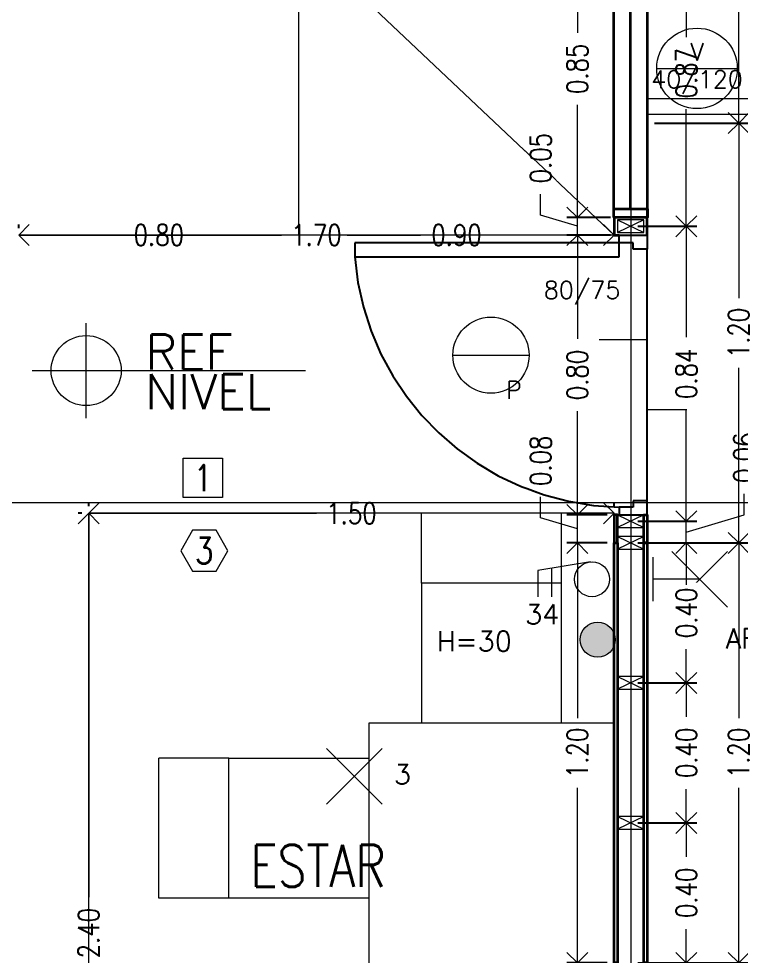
# Model space of a CAD drawing. Header units: metres. Extents: x -2 to 612, y -64 to 156.
# Drawn here: x 465.147 to 467.21, y 24.481 to 27.16 of the extents above; entities that cross this region are included whole.
import ezdxf
from ezdxf.enums import TextEntityAlignment as Align

# ---------------------------------------------------------------- set-up
doc = ezdxf.new("R2010")
doc.units = ezdxf.units.M
doc.header["$LTSCALE"] = 5
doc.header["$MEASUREMENT"] = 0
doc.linetypes.add('CENTER', pattern=[2, 1.25, -0.25, 0.25, -0.25])
doc.layers.get('0').update_dxf_attribs({"color": 30})
doc.layers.get('DEFPOINTS').update_dxf_attribs({"color": 210})
for name, color, linetype, lineweight in [('A-ANNO-DIMS', 3, 'Continuous', 18), ('A-ANNO-SYMB', 3, 'Continuous', 18), ('A-ANNO-TEXT', 3, 'Continuous', 18), ('A-DOOR-FULL', 4, 'Continuous', 25), ('A-DOOR-SYMB', 3, 'Continuous', 18), ('A-ELEV-IDEN', 3, 'Continuous', 18), ('A-ELEV-MBE1', 7, 'Continuous', 35), ('A-ELEV-MBE2', 4, 'Continuous', 25), ('A-FLOR-PATT', 8, 'Continuous', 18), ('A-FURN', 8, 'Continuous', 18), ('A-SECT-MCUT', 7, 'Continuous', 35), ('A-WALL-PATT', 8, 'Continuous', 18), ('A-WALL-STUD', 3, 'Continuous', 18)]:
    doc.layers.add(name, color=color, linetype=linetype, lineweight=lineweight)
doc.styles.add('E-ROMANS', font='romans.shx', dxfattribs={"width": 0.8})
doc.dimstyles.new('E-0050_ARW_12', dxfattribs={"dimscale": 0.001, "dimtxt": 60, "dimasz": 60, "dimexe": 30, "dimexo": 20, "dimgap": 30, "dimtad": 0, "dimzin": 0, "dimdsep": 46, "dimtxsty": 'E-ROMANS', "dimblk": 'OPEN90', "dimcen": 30, "dimclrd": 256, "dimclre": 256, "dimclrt": 256, "dimadec": 0, "dimazin": 0, "dimtfac": 1, "dimtmove": 1, "dimatfit": 3, "dimldrblk": 'OPEN90', "dimfxl": 1, "dimtfill": 1, "dimtolj": 1, "dimtzin": 0, "dimlwd": -1, "dimarcsym": 0})

# ---------------------------------------------------------------- blocks, each defined once
blk = doc.blocks.new('centro')
for points in [[(-0.1061, 0.1061), (0.1061, -0.1061)], [(0.1061, 0.1061), (-0.1061, -0.1061)]]:
    blk.add_lwpolyline(points)
blk = doc.blocks.new('_Open90')
at = {"color": 0, "linetype": 'ByBlock', "lineweight": -2}
for p, q in [((-0.5, 0.5), (0, 0)), ((0, 0), (-1, 0)), ((0, 0), (-0.5, -0.5))]:
    blk.add_line(p, q, dxfattribs=at)
blk = doc.blocks.new('*D589')
at = {"layer": 'A-ANNO-DIMS', "lineweight": -2, "transparency": 16777216}
for p, q in [((465.9466, 26.5615), (465.9466, 26.5715)), ((466.8466, 26.5615), (466.8466, 26.5715))]:
    blk.add_line(p, q, dxfattribs=at)
at = {"layer": 'A-ANNO-DIMS', "transparency": 16777216}
for p, q in [((466.0066, 26.5415), (466.2934, 26.5415)), ((466.7866, 26.5415), (466.4997, 26.5415))]:
    blk.add_line(p, q, dxfattribs=at)
at = {"layer": 'DEFPOINTS', "color": 0, "transparency": 16777216}
for p in [(465.9466, 26.5415), (465.9466, 26.5415), (466.8466, 26.5415)]:
    blk.add_point(p, dxfattribs=at)
at = {"layer": 'A-ANNO-DIMS', "transparency": 16777216, "xscale": 0.06, "yscale": 0.06, "zscale": 0.06, "rotation": 180}
blk.add_blockref('_Open90', (465.9466, 26.5415), dxfattribs=at)
at = {"layer": 'A-ANNO-DIMS', "transparency": 16777216, "xscale": 0.06, "yscale": 0.06, "zscale": 0.06}
blk.add_blockref('_Open90', (466.8466, 26.5415), dxfattribs=at)
at = {"layer": 'A-ANNO-DIMS', "transparency": 16777216, "insert": (466.3966, 26.5415), "char_height": 0.06, "attachment_point": 5, "style": 'E-ROMANS', "bg_fill": 3, "box_fill_scale": 1.25, "bg_fill_color": 256, "bg_fill_true_color": 13158600, "bg_fill_transparency": 0}
blk.add_mtext('\\A1;0.90', dxfattribs=at)
blk = doc.blocks.new('*D590')
at = {"layer": 'A-ANNO-DIMS', "lineweight": -2, "transparency": 16777216}
for p, q in [((465.1466, 26.5615), (465.1466, 26.5715)), ((465.9466, 26.5615), (465.9466, 26.5715))]:
    blk.add_line(p, q, dxfattribs=at)
at = {"layer": 'A-ANNO-DIMS', "transparency": 16777216}
for p, q in [((465.2066, 26.5415), (465.4434, 26.5415)), ((465.8866, 26.5415), (465.6497, 26.5415))]:
    blk.add_line(p, q, dxfattribs=at)
at = {"layer": 'DEFPOINTS', "color": 0, "transparency": 16777216}
for p in [(465.1466, 26.5415), (465.1466, 26.5415), (465.9466, 26.5415)]:
    blk.add_point(p, dxfattribs=at)
at = {"layer": 'A-ANNO-DIMS', "transparency": 16777216, "xscale": 0.06, "yscale": 0.06, "zscale": 0.06, "rotation": 180}
blk.add_blockref('_Open90', (465.1466, 26.5415), dxfattribs=at)
at = {"layer": 'A-ANNO-DIMS', "transparency": 16777216, "xscale": 0.06, "yscale": 0.06, "zscale": 0.06}
blk.add_blockref('_Open90', (465.9466, 26.5415), dxfattribs=at)
at = {"layer": 'A-ANNO-DIMS', "transparency": 16777216, "insert": (465.5466, 26.5415), "char_height": 0.06, "attachment_point": 5, "style": 'E-ROMANS', "bg_fill": 3, "box_fill_scale": 1.25, "bg_fill_color": 256, "bg_fill_true_color": 13158600, "bg_fill_transparency": 0}
blk.add_mtext('\\A1;0.80', dxfattribs=at)
blk = doc.blocks.new('*D591')
at = {"layer": 'A-ANNO-DIMS', "lineweight": -2, "transparency": 16777216}
for p, q in [((465.9266, 28.6415), (465.9166, 28.6415)), ((465.9266, 26.5415), (465.9166, 26.5415))]:
    blk.add_line(p, q, dxfattribs=at)
at = {"layer": 'A-ANNO-DIMS', "transparency": 16777216}
for p, q in [((465.9466, 28.5815), (465.9466, 27.6947)), ((465.9466, 26.6015), (465.9466, 27.4884))]:
    blk.add_line(p, q, dxfattribs=at)
at = {"layer": 'DEFPOINTS', "color": 0, "transparency": 16777216}
for p in [(465.9466, 28.6415), (465.9466, 28.6415), (465.9466, 26.5415)]:
    blk.add_point(p, dxfattribs=at)
at = {"layer": 'A-ANNO-DIMS', "transparency": 16777216, "xscale": 0.06, "yscale": 0.06, "zscale": 0.06}
for p, rotation in [((465.9466, 28.6415), 90), ((465.9466, 26.5415), 270)]:
    blk.add_blockref('_Open90', p, dxfattribs=dict(at, rotation=rotation))
at = {"layer": 'A-ANNO-DIMS', "transparency": 16777216, "insert": (465.9466, 27.5915), "char_height": 0.06, "attachment_point": 5, "rotation": 90, "style": 'E-ROMANS', "bg_fill": 3, "box_fill_scale": 1.25, "bg_fill_color": 256, "bg_fill_true_color": 13158600, "bg_fill_transparency": 0}
blk.add_mtext('\\A1;2.10', dxfattribs=at)
blk = doc.blocks.new('*D592')
at = {"layer": 'A-ANNO-DIMS', "lineweight": -2, "transparency": 16777216}
for p, q in [((465.3466, 25.7665), (465.3466, 25.7765)), ((466.8466, 25.7665), (466.8466, 25.7765))]:
    blk.add_line(p, q, dxfattribs=at)
at = {"layer": 'A-ANNO-DIMS', "transparency": 16777216}
for p, q in [((465.4066, 25.7465), (465.9969, 25.7465)), ((466.7866, 25.7465), (466.1963, 25.7465))]:
    blk.add_line(p, q, dxfattribs=at)
at = {"layer": 'DEFPOINTS', "color": 0, "transparency": 16777216}
for p in [(465.3466, 25.7465), (465.3466, 25.7465), (466.8466, 25.7465)]:
    blk.add_point(p, dxfattribs=at)
at = {"layer": 'A-ANNO-DIMS', "transparency": 16777216, "xscale": 0.06, "yscale": 0.06, "zscale": 0.06, "rotation": 180}
blk.add_blockref('_Open90', (465.3466, 25.7465), dxfattribs=at)
at = {"layer": 'A-ANNO-DIMS', "transparency": 16777216, "xscale": 0.06, "yscale": 0.06, "zscale": 0.06}
blk.add_blockref('_Open90', (466.8466, 25.7465), dxfattribs=at)
at = {"layer": 'A-ANNO-DIMS', "transparency": 16777216, "insert": (466.0966, 25.7465), "char_height": 0.06, "attachment_point": 5, "style": 'E-ROMANS', "bg_fill": 3, "box_fill_scale": 1.25, "bg_fill_color": 256, "bg_fill_true_color": 13158600, "bg_fill_transparency": 0}
blk.add_mtext('\\A1;1.50', dxfattribs=at)
blk = doc.blocks.new('*D593')
at = {"layer": 'A-ANNO-DIMS', "lineweight": -2, "transparency": 16777216}
for p, q in [((465.3266, 25.7465), (465.3166, 25.7465)), ((465.3266, 23.3465), (465.3166, 23.3465))]:
    blk.add_line(p, q, dxfattribs=at)
at = {"layer": 'A-ANNO-DIMS', "transparency": 16777216}
for p, q in [((465.3466, 25.6865), (465.3466, 24.6497)), ((465.3466, 23.4065), (465.3466, 24.4434))]:
    blk.add_line(p, q, dxfattribs=at)
at = {"layer": 'DEFPOINTS', "color": 0, "transparency": 16777216}
for p in [(465.3466, 25.7465), (465.3466, 23.3465), (465.3466, 23.3465)]:
    blk.add_point(p, dxfattribs=at)
at = {"layer": 'A-ANNO-DIMS', "transparency": 16777216, "xscale": 0.06, "yscale": 0.06, "zscale": 0.06}
for p, rotation in [((465.3466, 25.7465), 90), ((465.3466, 23.3465), 270)]:
    blk.add_blockref('_Open90', p, dxfattribs=dict(at, rotation=rotation))
at = {"layer": 'A-ANNO-DIMS', "transparency": 16777216, "insert": (465.3466, 24.5465), "char_height": 0.06, "attachment_point": 5, "rotation": 90, "style": 'E-ROMANS', "bg_fill": 3, "box_fill_scale": 1.25, "bg_fill_color": 256, "bg_fill_true_color": 13158600, "bg_fill_transparency": 0}
blk.add_mtext('\\A1;2.40', dxfattribs=at)
blk = doc.blocks.new('*D499')
at = {"layer": 'A-ANNO-DIMS', "lineweight": -2, "transparency": 16777216}
for p, q in [((466.9141, 24.8615), (467.0829, 24.8615)), ((466.9141, 24.4615), (467.0829, 24.4615))]:
    blk.add_line(p, q, dxfattribs=at)
at = {"layer": 'A-ANNO-DIMS', "transparency": 16777216}
for p, q in [((467.0529, 24.8015), (467.0529, 24.7647)), ((467.0529, 24.5215), (467.0529, 24.5584))]:
    blk.add_line(p, q, dxfattribs=at)
at = {"layer": 'DEFPOINTS', "color": 0, "transparency": 16777216}
for p in [(466.8941, 24.8615), (467.0529, 24.8615), (466.8941, 24.4615)]:
    blk.add_point(p, dxfattribs=at)
at = {"layer": 'A-ANNO-DIMS', "transparency": 16777216, "xscale": 0.06, "yscale": 0.06, "zscale": 0.06}
for p, rotation in [((467.0529, 24.8615), 90), ((467.0529, 24.4615), 270)]:
    blk.add_blockref('_Open90', p, dxfattribs=dict(at, rotation=rotation))
at = {"layer": 'A-ANNO-DIMS', "transparency": 16777216, "insert": (467.0529, 24.6615), "char_height": 0.06, "attachment_point": 5, "rotation": 90, "style": 'E-ROMANS', "bg_fill": 3, "box_fill_scale": 1.25, "bg_fill_color": 256, "bg_fill_true_color": 13158600, "bg_fill_transparency": 0}
blk.add_mtext('\\A1;0.40', dxfattribs=at)
blk = doc.blocks.new('*D500')
at = {"layer": 'A-ANNO-DIMS', "lineweight": -2, "transparency": 16777216}
for p, q in [((466.9141, 25.2615), (467.0829, 25.2615)), ((466.9141, 24.8615), (467.0829, 24.8615))]:
    blk.add_line(p, q, dxfattribs=at)
at = {"layer": 'A-ANNO-DIMS', "transparency": 16777216}
for p, q in [((467.0529, 25.2015), (467.0529, 25.1647)), ((467.0529, 24.9215), (467.0529, 24.9584))]:
    blk.add_line(p, q, dxfattribs=at)
at = {"layer": 'DEFPOINTS', "color": 0, "transparency": 16777216}
for p in [(466.8941, 25.2615), (467.0529, 25.2615), (466.8941, 24.8615)]:
    blk.add_point(p, dxfattribs=at)
at = {"layer": 'A-ANNO-DIMS', "transparency": 16777216, "xscale": 0.06, "yscale": 0.06, "zscale": 0.06}
for p, rotation in [((467.0529, 25.2615), 90), ((467.0529, 24.8615), 270)]:
    blk.add_blockref('_Open90', p, dxfattribs=dict(at, rotation=rotation))
at = {"layer": 'A-ANNO-DIMS', "transparency": 16777216, "insert": (467.0529, 25.0615), "char_height": 0.06, "attachment_point": 5, "rotation": 90, "style": 'E-ROMANS', "bg_fill": 3, "box_fill_scale": 1.25, "bg_fill_color": 256, "bg_fill_true_color": 13158600, "bg_fill_transparency": 0}
blk.add_mtext('\\A1;0.40', dxfattribs=at)
blk = doc.blocks.new('*D501')
at = {"layer": 'A-ANNO-DIMS', "lineweight": -2, "transparency": 16777216}
for p, q in [((466.9141, 25.6615), (467.0829, 25.6615)), ((466.9141, 25.2615), (467.0829, 25.2615))]:
    blk.add_line(p, q, dxfattribs=at)
at = {"layer": 'A-ANNO-DIMS', "transparency": 16777216}
for p, q in [((467.0529, 25.6015), (467.0529, 25.5647)), ((467.0529, 25.3215), (467.0529, 25.3584))]:
    blk.add_line(p, q, dxfattribs=at)
at = {"layer": 'DEFPOINTS', "color": 0, "transparency": 16777216}
for p in [(466.8941, 25.6615), (467.0529, 25.6615), (466.8941, 25.2615)]:
    blk.add_point(p, dxfattribs=at)
at = {"layer": 'A-ANNO-DIMS', "transparency": 16777216, "xscale": 0.06, "yscale": 0.06, "zscale": 0.06}
for p, rotation in [((467.0529, 25.6615), 90), ((467.0529, 25.2615), 270)]:
    blk.add_blockref('_Open90', p, dxfattribs=dict(at, rotation=rotation))
at = {"layer": 'A-ANNO-DIMS', "transparency": 16777216, "insert": (467.0529, 25.4615), "char_height": 0.06, "attachment_point": 5, "rotation": 90, "style": 'E-ROMANS', "bg_fill": 3, "box_fill_scale": 1.25, "bg_fill_color": 256, "bg_fill_true_color": 13158600, "bg_fill_transparency": 0}
blk.add_mtext('\\A1;0.40', dxfattribs=at)
blk = doc.blocks.new('*D502')
at = {"layer": 'A-ANNO-DIMS', "transparency": 16777216}
for p, q in [((467.0529, 25.7835), (467.0529, 25.8435)), ((467.2179, 25.742), (467.2179, 25.802)), ((467.0529, 25.6925), (467.2179, 25.742)), ((467.0529, 25.6615), (467.0529, 25.7235)), ((467.0529, 25.6615), (467.0529, 25.7235)), ((467.0529, 25.6015), (467.0529, 25.5415))]:
    blk.add_line(p, q, dxfattribs=at)
at = {"layer": 'A-ANNO-DIMS', "lineweight": -2, "transparency": 16777216}
for p, q in [((466.9141, 25.7235), (467.0829, 25.7235)), ((466.9141, 25.6615), (467.0829, 25.6615))]:
    blk.add_line(p, q, dxfattribs=at)
at = {"layer": 'DEFPOINTS', "color": 0, "transparency": 16777216}
for p in [(466.8941, 25.7235), (467.0529, 25.7235), (466.8941, 25.6615)]:
    blk.add_point(p, dxfattribs=at)
at = {"layer": 'A-ANNO-DIMS', "transparency": 16777216, "xscale": 0.06, "yscale": 0.06, "zscale": 0.06}
for p, rotation in [((467.0529, 25.7235), 270), ((467.0529, 25.6615), 90)]:
    blk.add_blockref('_Open90', p, dxfattribs=dict(at, rotation=rotation))
at = {"layer": 'A-ANNO-DIMS', "transparency": 16777216, "insert": (467.2179, 25.9052), "char_height": 0.06, "attachment_point": 5, "rotation": 90, "style": 'E-ROMANS', "bg_fill": 3, "box_fill_scale": 1.25, "bg_fill_color": 256, "bg_fill_true_color": 13158600, "bg_fill_transparency": 0}
blk.add_mtext('\\A1;0.06', dxfattribs=at)
blk = doc.blocks.new('*D503')
at = {"layer": 'A-ANNO-DIMS', "lineweight": -2, "transparency": 16777216}
for p, q in [((466.9141, 26.5665), (467.0829, 26.5665)), ((466.9141, 25.7235), (467.0829, 25.7235))]:
    blk.add_line(p, q, dxfattribs=at)
at = {"layer": 'A-ANNO-DIMS', "transparency": 16777216}
for p, q in [((467.0529, 26.5065), (467.0529, 26.2493)), ((467.0529, 25.7835), (467.0529, 26.0408))]:
    blk.add_line(p, q, dxfattribs=at)
at = {"layer": 'DEFPOINTS', "color": 0, "transparency": 16777216}
for p in [(466.8941, 26.5665), (467.0529, 26.5665), (466.8941, 25.7235)]:
    blk.add_point(p, dxfattribs=at)
at = {"layer": 'A-ANNO-DIMS', "transparency": 16777216, "xscale": 0.06, "yscale": 0.06, "zscale": 0.06}
for p, rotation in [((467.0529, 26.5665), 90), ((467.0529, 25.7235), 270)]:
    blk.add_blockref('_Open90', p, dxfattribs=dict(at, rotation=rotation))
at = {"layer": 'A-ANNO-DIMS', "transparency": 16777216, "insert": (467.0529, 26.145), "char_height": 0.06, "attachment_point": 5, "rotation": 90, "style": 'E-ROMANS', "bg_fill": 3, "box_fill_scale": 1.25, "bg_fill_color": 256, "bg_fill_true_color": 13158600, "bg_fill_transparency": 0}
blk.add_mtext('\\A1;0.84', dxfattribs=at)
blk = doc.blocks.new('*D504')
at = {"layer": 'A-ANNO-DIMS', "lineweight": -2, "transparency": 16777216}
for p, q in [((466.9621, 27.4415), (467.0829, 27.4415)), ((466.9141, 26.5665), (467.0829, 26.5665))]:
    blk.add_line(p, q, dxfattribs=at)
at = {"layer": 'A-ANNO-DIMS', "transparency": 16777216}
for p, q in [((467.0529, 27.3815), (467.0529, 27.1072)), ((467.0529, 26.6265), (467.0529, 26.9009))]:
    blk.add_line(p, q, dxfattribs=at)
at = {"layer": 'DEFPOINTS', "color": 0, "transparency": 16777216}
for p in [(466.9421, 27.4415), (467.0529, 27.4415), (466.8941, 26.5665)]:
    blk.add_point(p, dxfattribs=at)
at = {"layer": 'A-ANNO-DIMS', "transparency": 16777216, "xscale": 0.06, "yscale": 0.06, "zscale": 0.06}
for p, rotation in [((467.0529, 27.4415), 90), ((467.0529, 26.5665), 270)]:
    blk.add_blockref('_Open90', p, dxfattribs=dict(at, rotation=rotation))
at = {"layer": 'A-ANNO-DIMS', "transparency": 16777216, "insert": (467.0529, 27.004), "char_height": 0.06, "attachment_point": 5, "rotation": 90, "style": 'E-ROMANS', "bg_fill": 3, "box_fill_scale": 1.25, "bg_fill_color": 256, "bg_fill_true_color": 13158600, "bg_fill_transparency": 0}
blk.add_mtext('\\A1;0.87', dxfattribs=at)
blk = doc.blocks.new('*D1096')
at = {"layer": 'A-ANNO-DIMS', "lineweight": -2, "transparency": 16777216}
for p, q in [((466.9616, 25.6615), (467.2324, 25.6615)), ((466.9616, 24.4615), (467.2324, 24.4615))]:
    blk.add_line(p, q, dxfattribs=at)
at = {"layer": 'A-ANNO-DIMS', "transparency": 16777216}
for p, q in [((467.2024, 25.6015), (467.2024, 25.1613)), ((467.2024, 24.5215), (467.2024, 24.9618))]:
    blk.add_line(p, q, dxfattribs=at)
at = {"layer": 'DEFPOINTS', "color": 0, "transparency": 16777216}
for p in [(466.9416, 25.6615), (467.2024, 25.6615), (466.9416, 24.4615)]:
    blk.add_point(p, dxfattribs=at)
at = {"layer": 'A-ANNO-DIMS', "transparency": 16777216, "xscale": 0.06, "yscale": 0.06, "zscale": 0.06}
for p, rotation in [((467.2024, 25.6615), 90), ((467.2024, 24.4615), 270)]:
    blk.add_blockref('_Open90', p, dxfattribs=dict(at, rotation=rotation))
at = {"layer": 'A-ANNO-DIMS', "transparency": 16777216, "insert": (467.2024, 25.0615), "char_height": 0.06, "attachment_point": 5, "rotation": 90, "style": 'E-ROMANS', "bg_fill": 3, "box_fill_scale": 1.25, "bg_fill_color": 256, "bg_fill_true_color": 13158600, "bg_fill_transparency": 0}
blk.add_mtext('\\A1;1.20', dxfattribs=at)
blk = doc.blocks.new('*D1097')
at = {"layer": 'A-ANNO-DIMS', "lineweight": -2, "transparency": 16777216}
for p, q in [((466.9616, 26.8615), (467.2324, 26.8615)), ((466.9616, 25.6615), (467.2324, 25.6615))]:
    blk.add_line(p, q, dxfattribs=at)
at = {"layer": 'A-ANNO-DIMS', "transparency": 16777216}
for p, q in [((467.2024, 26.8015), (467.2024, 26.3613)), ((467.2024, 25.7215), (467.2024, 26.1618))]:
    blk.add_line(p, q, dxfattribs=at)
at = {"layer": 'DEFPOINTS', "color": 0, "transparency": 16777216}
for p in [(466.9416, 26.8615), (467.2024, 26.8615), (466.9416, 25.6615)]:
    blk.add_point(p, dxfattribs=at)
at = {"layer": 'A-ANNO-DIMS', "transparency": 16777216, "xscale": 0.06, "yscale": 0.06, "zscale": 0.06}
for p, rotation in [((467.2024, 26.8615), 90), ((467.2024, 25.6615), 270)]:
    blk.add_blockref('_Open90', p, dxfattribs=dict(at, rotation=rotation))
at = {"layer": 'A-ANNO-DIMS', "transparency": 16777216, "insert": (467.2024, 26.2615), "char_height": 0.06, "attachment_point": 5, "rotation": 90, "style": 'E-ROMANS', "bg_fill": 3, "box_fill_scale": 1.25, "bg_fill_color": 256, "bg_fill_true_color": 13158600, "bg_fill_transparency": 0}
blk.add_mtext('\\A1;1.20', dxfattribs=at)
blk = doc.blocks.new('*D1098')
at = {"layer": 'A-ANNO-DIMS', "lineweight": -2, "transparency": 16777216}
for p, q in [((466.9616, 28.0615), (467.2324, 28.0615)), ((466.9616, 26.8615), (467.2324, 26.8615))]:
    blk.add_line(p, q, dxfattribs=at)
at = {"layer": 'A-ANNO-DIMS', "transparency": 16777216}
for p, q in [((467.2024, 28.0015), (467.2024, 27.5613)), ((467.2024, 26.9215), (467.2024, 27.3618))]:
    blk.add_line(p, q, dxfattribs=at)
at = {"layer": 'DEFPOINTS', "color": 0, "transparency": 16777216}
for p in [(466.9416, 28.0615), (467.2024, 28.0615), (466.9416, 26.8615)]:
    blk.add_point(p, dxfattribs=at)
at = {"layer": 'A-ANNO-DIMS', "transparency": 16777216, "xscale": 0.06, "yscale": 0.06, "zscale": 0.06}
for p, rotation in [((467.2024, 28.0615), 90), ((467.2024, 26.8615), 270)]:
    blk.add_blockref('_Open90', p, dxfattribs=dict(at, rotation=rotation))
at = {"layer": 'A-ANNO-DIMS', "transparency": 16777216, "insert": (467.2024, 27.4615), "char_height": 0.06, "attachment_point": 5, "rotation": 90, "style": 'E-ROMANS', "bg_fill": 3, "box_fill_scale": 1.25, "bg_fill_color": 256, "bg_fill_true_color": 13158600, "bg_fill_transparency": 0}
blk.add_mtext('\\A1;1.20', dxfattribs=at)
blk = doc.blocks.new('*D1105')
at = {"layer": 'A-ANNO-DIMS', "lineweight": -2, "transparency": 16777216}
for p, q in [((466.8266, 25.6615), (466.7118, 25.6615)), ((466.8266, 24.4615), (466.7118, 24.4615))]:
    blk.add_line(p, q, dxfattribs=at)
at = {"layer": 'A-ANNO-DIMS', "transparency": 16777216}
for p, q in [((466.7418, 25.6015), (466.7418, 25.1613)), ((466.7418, 24.5215), (466.7418, 24.9618))]:
    blk.add_line(p, q, dxfattribs=at)
at = {"layer": 'DEFPOINTS', "color": 0, "transparency": 16777216}
for p in [(466.7418, 25.6615), (466.8466, 25.6615), (466.8466, 24.4615)]:
    blk.add_point(p, dxfattribs=at)
at = {"layer": 'A-ANNO-DIMS', "transparency": 16777216, "xscale": 0.06, "yscale": 0.06, "zscale": 0.06}
for p, rotation in [((466.7418, 25.6615), 90), ((466.7418, 24.4615), 270)]:
    blk.add_blockref('_Open90', p, dxfattribs=dict(at, rotation=rotation))
at = {"layer": 'A-ANNO-DIMS', "transparency": 16777216, "insert": (466.7418, 25.0615), "char_height": 0.06, "attachment_point": 5, "rotation": 90, "style": 'E-ROMANS', "bg_fill": 3, "box_fill_scale": 1.25, "bg_fill_color": 256, "bg_fill_true_color": 13158600, "bg_fill_transparency": 0}
blk.add_mtext('\\A1;1.20', dxfattribs=at)
blk = doc.blocks.new('*D1106')
at = {"layer": 'A-ANNO-DIMS', "transparency": 16777216}
for p, q in [((466.7418, 25.8015), (466.7418, 25.8615)), ((466.6368, 25.733), (466.6368, 25.793)), ((466.7418, 25.7015), (466.6368, 25.733)), ((466.7418, 25.6615), (466.7418, 25.7415)), ((466.7418, 25.6615), (466.7418, 25.7415)), ((466.7418, 25.6015), (466.7418, 25.5415))]:
    blk.add_line(p, q, dxfattribs=at)
at = {"layer": 'A-ANNO-DIMS', "lineweight": -2, "transparency": 16777216}
for p, q in [((466.8266, 25.7415), (466.7118, 25.7415)), ((466.8266, 25.6615), (466.7118, 25.6615))]:
    blk.add_line(p, q, dxfattribs=at)
at = {"layer": 'DEFPOINTS', "color": 0, "transparency": 16777216}
for p in [(466.7418, 25.7415), (466.8466, 25.7415), (466.8466, 25.6615)]:
    blk.add_point(p, dxfattribs=at)
at = {"layer": 'A-ANNO-DIMS', "transparency": 16777216, "xscale": 0.06, "yscale": 0.06, "zscale": 0.06}
for p, rotation in [((466.7418, 25.7415), 270), ((466.7418, 25.6615), 90)]:
    blk.add_blockref('_Open90', p, dxfattribs=dict(at, rotation=rotation))
at = {"layer": 'A-ANNO-DIMS', "transparency": 16777216, "insert": (466.6368, 25.8962), "char_height": 0.06, "attachment_point": 5, "rotation": 90, "style": 'E-ROMANS', "bg_fill": 3, "box_fill_scale": 1.25, "bg_fill_color": 256, "bg_fill_true_color": 13158600, "bg_fill_transparency": 0}
blk.add_mtext('\\A1;0.08', dxfattribs=at)
blk = doc.blocks.new('*D304')
at = {"layer": 'A-ANNO-DIMS', "lineweight": -2, "transparency": 16777216}
for p, q in [((466.8366, 26.5415), (466.7118, 26.5415)), ((466.8266, 25.7415), (466.7118, 25.7415))]:
    blk.add_line(p, q, dxfattribs=at)
at = {"layer": 'A-ANNO-DIMS', "transparency": 16777216}
for p, q in [((466.7418, 26.4815), (466.7418, 26.2447)), ((466.7418, 25.8015), (466.7418, 26.0384))]:
    blk.add_line(p, q, dxfattribs=at)
at = {"layer": 'DEFPOINTS', "color": 0, "transparency": 16777216}
for p in [(466.7418, 26.5415), (466.8566, 26.5415), (466.8466, 25.7415)]:
    blk.add_point(p, dxfattribs=at)
at = {"layer": 'A-ANNO-DIMS', "transparency": 16777216, "xscale": 0.06, "yscale": 0.06, "zscale": 0.06}
for p, rotation in [((466.7418, 26.5415), 90), ((466.7418, 25.7415), 270)]:
    blk.add_blockref('_Open90', p, dxfattribs=dict(at, rotation=rotation))
at = {"layer": 'A-ANNO-DIMS', "transparency": 16777216, "insert": (466.7418, 26.1415), "char_height": 0.06, "attachment_point": 5, "rotation": 90, "style": 'E-ROMANS', "bg_fill": 3, "box_fill_scale": 1.25, "bg_fill_color": 256, "bg_fill_true_color": 13158600, "bg_fill_transparency": 0}
blk.add_mtext('\\A1;0.80', dxfattribs=at)
blk = doc.blocks.new('*D305')
at = {"layer": 'A-ANNO-DIMS', "transparency": 16777216}
for p, q in [((466.7418, 26.6515), (466.7418, 26.7115)), ((466.6368, 26.598), (466.6368, 26.658)), ((466.7418, 26.5665), (466.6368, 26.598)), ((466.7418, 26.5415), (466.7418, 26.5915)), ((466.7418, 26.5415), (466.7418, 26.5915)), ((466.7418, 26.4815), (466.7418, 26.4215))]:
    blk.add_line(p, q, dxfattribs=at)
at = {"layer": 'A-ANNO-DIMS', "lineweight": -2, "transparency": 16777216}
for p, q in [((466.8366, 26.5915), (466.7118, 26.5915)), ((466.8366, 26.5415), (466.7118, 26.5415))]:
    blk.add_line(p, q, dxfattribs=at)
at = {"layer": 'DEFPOINTS', "color": 0, "transparency": 16777216}
for p in [(466.7418, 26.5915), (466.8566, 26.5915), (466.8566, 26.5415)]:
    blk.add_point(p, dxfattribs=at)
at = {"layer": 'A-ANNO-DIMS', "transparency": 16777216, "xscale": 0.06, "yscale": 0.06, "zscale": 0.06}
for p, rotation in [((466.7418, 26.5915), 270), ((466.7418, 26.5415), 90)]:
    blk.add_blockref('_Open90', p, dxfattribs=dict(at, rotation=rotation))
at = {"layer": 'A-ANNO-DIMS', "transparency": 16777216, "insert": (466.6368, 26.7612), "char_height": 0.06, "attachment_point": 5, "rotation": 90, "style": 'E-ROMANS', "bg_fill": 3, "box_fill_scale": 1.25, "bg_fill_color": 256, "bg_fill_true_color": 13158600, "bg_fill_transparency": 0}
blk.add_mtext('\\A1;0.05', dxfattribs=at)
blk = doc.blocks.new('*D306')
at = {"layer": 'A-ANNO-DIMS', "lineweight": -2, "transparency": 16777216}
for p, q in [((466.8366, 27.4415), (466.7118, 27.4415)), ((466.8366, 26.5915), (466.7118, 26.5915))]:
    blk.add_line(p, q, dxfattribs=at)
at = {"layer": 'A-ANNO-DIMS', "transparency": 16777216}
for p, q in [((466.7418, 27.3815), (466.7418, 27.1197)), ((466.7418, 26.6515), (466.7418, 26.9134))]:
    blk.add_line(p, q, dxfattribs=at)
at = {"layer": 'DEFPOINTS', "color": 0, "transparency": 16777216}
for p in [(466.7418, 27.4415), (466.8566, 27.4415), (466.8566, 26.5915)]:
    blk.add_point(p, dxfattribs=at)
at = {"layer": 'A-ANNO-DIMS', "transparency": 16777216, "xscale": 0.06, "yscale": 0.06, "zscale": 0.06}
for p, rotation in [((466.7418, 27.4415), 90), ((466.7418, 26.5915), 270)]:
    blk.add_blockref('_Open90', p, dxfattribs=dict(at, rotation=rotation))
at = {"layer": 'A-ANNO-DIMS', "transparency": 16777216, "insert": (466.7418, 27.0165), "char_height": 0.06, "attachment_point": 5, "rotation": 90, "style": 'E-ROMANS', "bg_fill": 3, "box_fill_scale": 1.25, "bg_fill_color": 256, "bg_fill_true_color": 13158600, "bg_fill_transparency": 0}
blk.add_mtext('\\A1;0.85', dxfattribs=at)
blk = doc.blocks.new('*D56')
at = {"layer": 'A-ANNO-DIMS', "lineweight": -2, "transparency": 16777216}
for p, q in [((465.1466, 26.5615), (465.1466, 26.5715)), ((466.8466, 26.5615), (466.8466, 26.5715))]:
    blk.add_line(p, q, dxfattribs=at)
at = {"layer": 'A-ANNO-DIMS', "transparency": 16777216}
for p, q in [((465.2066, 26.5415), (465.8969, 26.5415)), ((466.7866, 26.5415), (466.0963, 26.5415))]:
    blk.add_line(p, q, dxfattribs=at)
at = {"layer": 'DEFPOINTS', "color": 0, "transparency": 16777216}
for p in [(465.1466, 26.5415), (465.1466, 26.5415), (466.8466, 26.5415)]:
    blk.add_point(p, dxfattribs=at)
at = {"layer": 'A-ANNO-DIMS', "transparency": 16777216, "xscale": 0.06, "yscale": 0.06, "zscale": 0.06, "rotation": 180}
blk.add_blockref('_Open90', (465.1466, 26.5415), dxfattribs=at)
at = {"layer": 'A-ANNO-DIMS', "transparency": 16777216, "xscale": 0.06, "yscale": 0.06, "zscale": 0.06}
blk.add_blockref('_Open90', (466.8466, 26.5415), dxfattribs=at)
at = {"layer": 'A-ANNO-DIMS', "transparency": 16777216, "insert": (465.9966, 26.5415), "char_height": 0.06, "attachment_point": 5, "style": 'E-ROMANS', "bg_fill": 3, "box_fill_scale": 1.25, "bg_fill_color": 256, "bg_fill_true_color": 13158600, "bg_fill_transparency": 0}
blk.add_mtext('\\A1;1.70', dxfattribs=at)
blk = doc.blocks.new('*D61')
at = {"layer": 'A-ANNO-DIMS', "lineweight": -2, "transparency": 16777216}
for p, q in [((466.8366, 26.5415), (466.7118, 26.5415)), ((466.8266, 25.7415), (466.7118, 25.7415))]:
    blk.add_line(p, q, dxfattribs=at)
at = {"layer": 'A-ANNO-DIMS', "transparency": 16777216}
for p, q in [((466.7418, 26.4815), (466.7418, 26.2447)), ((466.7418, 25.8015), (466.7418, 26.0384))]:
    blk.add_line(p, q, dxfattribs=at)
at = {"layer": 'DEFPOINTS', "color": 0, "transparency": 16777216}
for p in [(466.7418, 26.5415), (466.8566, 26.5415), (466.8466, 25.7415)]:
    blk.add_point(p, dxfattribs=at)
at = {"layer": 'A-ANNO-DIMS', "transparency": 16777216, "xscale": 0.06, "yscale": 0.06, "zscale": 0.06}
for p, rotation in [((466.7418, 26.5415), 90), ((466.7418, 25.7415), 270)]:
    blk.add_blockref('_Open90', p, dxfattribs=dict(at, rotation=rotation))
at = {"layer": 'A-ANNO-DIMS', "transparency": 16777216, "insert": (466.7418, 26.1415), "char_height": 0.06, "attachment_point": 5, "rotation": 90, "style": 'E-ROMANS', "bg_fill": 3, "box_fill_scale": 1.25, "bg_fill_color": 256, "bg_fill_true_color": 13158600, "bg_fill_transparency": 0}
blk.add_mtext('\\A1;0.80', dxfattribs=at)

msp = doc.modelspace()

# ---------------------------------------------------------------- hatches: boundary and pattern name
at = {"layer": 'A-FLOR-PATT'}
h = msp.add_hatch(color=256, dxfattribs=at)
edge = h.paths.add_edge_path()
edge.add_arc((466.79978, 25.38488), 0.05, 0, 360)

# ---------------------------------------------------------------- linework, layer by layer
at = {"layer": 'A-ANNO-SYMB'}
for p, q in [((466.89407, 33.22033), (466.89407, 21.94692)), ((465.33906, 26.01823), (465.33906, 26.28998)), ((465.18458, 26.15411), (465.9657, 26.15411)), ((466.95777, 25.49537), (466.95777, 25.6206)), ((466.77901, 25.60775), (466.62901, 25.58275)), ((466.66777, 25.58921), (466.66777, 25.50775)), ((466.62901, 25.58275), (466.62901, 25.50775)), ((465.54657, 24.64654), (465.54657, 25.04654)), ((465.74657, 25.04654), (465.54657, 25.04654)), ((465.74657, 24.64654), (465.54657, 24.64654))]:
    msp.add_line(p, q, dxfattribs=at)
for points in [[(467.05415, 26.04154), (466.94156, 26.04154), (466.94156, 26.24154), (466.80415, 26.24154)], [(467.09117, 25.55799), (466.95777, 25.55799)]]:
    msp.add_lwpolyline(points, dxfattribs=at)
for centre, radius in [((465.33906, 26.15411), 0.1), ((466.78388, 25.55799), 0.05), ((466.79978, 25.38488), 0.05)]:
    msp.add_circle(centre, radius, dxfattribs=at)
at = {"layer": 'A-DOOR-SYMB'}
msp.add_lwpolyline([(466.3863, 26.19815), (466.6038, 26.19815)], dxfattribs=at)
msp.add_circle((466.49505, 26.19815), 0.10875, dxfattribs=at)
at = {"layer": 'A-ELEV-MBE2'}
msp.add_line((466.94156, 25.78154), (466.94156, 26.50154), dxfattribs=at)
at = {"layer": 'A-FURN'}
for p, q in [((466.14657, 25.14654), (466.14657, 23.94654)), ((466.14657, 24.64654), (465.74657, 24.64654))]:
    msp.add_line(p, q, dxfattribs=at)
msp.add_lwpolyline([(465.74657, 24.64654), (465.74657, 25.04654), (466.14657, 25.04654)], dxfattribs=at)
at = {"layer": 'A-SECT-MCUT'}
for points in [[(466.94156, 25.66154), (466.93157, 25.66154), (466.93157, 25.74154), (466.94156, 25.74154)], [(466.85657, 25.66154), (466.85657, 24.46154), (466.84657, 24.46154), (466.84657, 25.66154)], [(466.94156, 25.66154), (466.94156, 24.46154), (466.93156, 24.46154), (466.93156, 25.66154)]]:
    msp.add_lwpolyline(points, close=True, dxfattribs=at)

# ---------------------------------------------------------------- block references
at = {"layer": 'A-ANNO-SYMB', "xscale": 0.75, "yscale": 0.75, "zscale": 0.75}
for p in [(467.09117, 25.55799), (466.1047, 24.99459)]:
    msp.add_blockref('centro', p, dxfattribs=at)

# ---------------------------------------------------------------- texts
at = {"layer": 'A-ANNO-SYMB', "style": 'E-ROMANS'}
for s, height, p in [('34', 0.056887, (466.59271, 25.42922)), ('H=30', 0.056887, (466.34016, 25.35242)), ('ARRANQUE AMPLIACION', 0.0568867, (467.16528, 25.35984)), ('3', 0.05689, (466.21793, 24.97203))]:
    msp.add_text(s, height=height, dxfattribs=at).set_placement(p)
at = {"layer": 'A-ANNO-TEXT', "char_height": 0.075, "attachment_point": 5, "rotation": 0.00048, "style": 'E-ROMANS'}
for s, insert in [('\\pi-0.45,l0.45,t0.45;1', (465.67249, 25.84734)), ('\\pi-0.45,l0.45,t0.45;3', (465.67633, 25.63936))]:
    msp.add_mtext(s, dxfattribs=dict(at, insert=insert))
at = {"layer": 'A-ANNO-TEXT', "insert": (466.00096, 24.7386), "char_height": 0.12, "attachment_point": 5, "style": 'E-ROMANS'}
msp.add_mtext('\\pi-0.36,l0.36,t0.36;ESTAR', dxfattribs=at)
at = {"layer": 'A-ANNO-TEXT', "style": 'E-ROMANS'}
msp.add_attdef('REF', text='', height=0.1, dxfattribs=at).set_placement((465.50871, 26.127), align=Align.BOTTOM_LEFT)
msp.add_attdef('NIVEL', text='%%P0,00', height=0.1, dxfattribs=at).set_placement((465.5079, 26.14415), align=Align.TOP_LEFT)
msp.add_attdef('P', text='P', height=0.05, dxfattribs=at).set_placement((466.56073, 26.05873), align=Align.BOTTOM_CENTER)

# ---------------------------------------------------------------- dimensions: what is measured, and where the dimension line sits
at = {"layer": 'A-ANNO-DIMS'}
for base, p1, p2, picture, middle in [((465.94656, 26.54152), (466.84656, 26.54152), (465.94656, 26.54152), '*D589', (466.39656, 26.54152)), ((465.34657, 25.74654), (466.84657, 25.74654), (465.34657, 25.74654), '*D592', (466.09657, 25.74654))]:
    dim = msp.add_linear_dim(base=base, p1=p1, p2=p2, dimstyle='E-0050_ARW_12', dxfattribs=at)
    dim.commit()
    dim.dimension.update_dxf_attribs({"geometry": picture, "text_midpoint": middle})

# ---------------------------------------------------------------- next in the draw order: linework, layer by layer
at = {"layer": 'A-ANNO-SYMB'}
msp.add_line((466.29657, 25.54654), (466.29657, 25.74654), dxfattribs=at)
at = {"layer": 'A-ANNO-TEXT'}
for points in [[(465.61624, 25.90359), (465.72874, 25.90359), (465.72874, 25.79109), (465.61624, 25.79109)], [(465.70999, 25.58105), (465.74366, 25.63936), (465.70999, 25.69767), (465.64266, 25.69767), (465.609, 25.63936), (465.64266, 25.58105)]]:
    msp.add_lwpolyline(points, close=True, dxfattribs=at)
at = {"layer": 'A-ELEV-MBE1'}
msp.add_line((466.84606, 26.59154), (466.84606, 27.44154), dxfattribs=at)
at = {"layer": 'A-SECT-MCUT'}
msp.add_lwpolyline([(466.84657, 25.66154), (466.85657, 25.66154), (466.85657, 25.74154), (466.84657, 25.74154)], close=True, dxfattribs=at)

# ---------------------------------------------------------------- next in the draw order: dimensions: what is measured, and where the dimension line sits
at = {"layer": 'A-ANNO-DIMS'}
dim = msp.add_linear_dim(base=(465.14657, 26.54152), p1=(465.94656, 26.54152), p2=(465.14657, 26.54152), dimstyle='E-0050_ARW_12', dxfattribs=at)
dim.commit()
dim.dimension.update_dxf_attribs({"geometry": '*D590', "text_midpoint": (465.54656, 26.54152)})
for base, p1, p2, picture, middle in [((465.34657, 23.34654), (465.34657, 25.74654), (465.34657, 23.34654), '*D593', (465.34657, 24.54654)), ((467.05287, 24.86154), (466.89407, 24.46154), (466.89406, 24.86154), '*D499', (467.05287, 24.66154))]:
    dim = msp.add_linear_dim(base=base, p1=p1, p2=p2, angle=90, dimstyle='E-0050_ARW_12', dxfattribs=at)
    dim.commit()
    dim.dimension.update_dxf_attribs({"geometry": picture, "text_midpoint": middle})

# ---------------------------------------------------------------- next in the draw order: linework, layer by layer
at = {"layer": 'A-ANNO-SYMB'}
msp.add_line((465.34657, 23.34654), (465.34657, 25.74654), dxfattribs=at)
at = {"layer": 'A-WALL-PATT', "ltscale": 0.1}
msp.add_line((466.89406, 24.83654), (466.89406, 24.48654), dxfattribs=at)

# ---------------------------------------------------------------- next in the draw order: dimensions: what is measured, and where the dimension line sits
at = {"layer": 'A-ANNO-DIMS'}
for base, p1, p2, picture, middle in [((465.94656, 28.64152), (465.94656, 26.54152), (465.94656, 28.64152), '*D591', (465.94656, 27.59152)), ((466.74183, 25.66154), (466.84656, 24.46154), (466.84657, 25.66154), '*D1105', (466.74183, 25.06154)), ((467.05287, 25.26154), (466.89406, 24.86154), (466.89407, 25.26154), '*D500', (467.05287, 25.06154))]:
    dim = msp.add_linear_dim(base=base, p1=p1, p2=p2, angle=90, dimstyle='E-0050_ARW_12', dxfattribs=at)
    dim.commit()
    dim.dimension.update_dxf_attribs({"geometry": picture, "text_midpoint": middle})

# ---------------------------------------------------------------- next in the draw order: linework, layer by layer
at = {"layer": 'A-FURN'}
for p, q in [((466.84657, 25.14654), (466.14657, 25.14654)), ((466.84657, 23.94654), (466.84657, 25.14654))]:
    msp.add_line(p, q, dxfattribs=at)
at = {"layer": 'A-WALL-PATT', "ltscale": 0.1}
msp.add_line((466.89406, 25.23654), (466.89406, 24.88654), dxfattribs=at)

# ---------------------------------------------------------------- next in the draw order: dimensions: what is measured, and where the dimension line sits
at = {"layer": 'A-ANNO-DIMS'}
for base, p1, p2, picture, middle in [((466.74184, 25.74154), (466.84657, 25.66154), (466.84657, 25.74154), '*D1106', (466.63684, 25.82304)), ((467.05287, 25.66154), (466.89407, 25.26154), (466.89407, 25.66154), '*D501', (467.05287, 25.46154))]:
    dim = msp.add_linear_dim(base=base, p1=p1, p2=p2, angle=90, dimstyle='E-0050_ARW_12', dxfattribs=at)
    dim.commit()
    dim.dimension.update_dxf_attribs({"geometry": picture, "text_midpoint": middle})

# ---------------------------------------------------------------- next in the draw order: linework, layer by layer
at = {"layer": 'A-FURN'}
msp.add_line((466.69657, 25.14654), (466.69657, 25.54654), dxfattribs=at)
msp.add_lwpolyline([(466.69657, 25.54654), (466.29657, 25.54654), (466.29657, 25.14654)], dxfattribs=at)

# ---------------------------------------------------------------- next in the draw order: dimensions: what is measured, and where the dimension line sits
at = {"layer": 'A-ANNO-DIMS'}
for base, p1, p2, picture, middle in [((466.74184, 26.54154), (466.84657, 25.74154), (466.85656, 26.54154), '*D304', (466.74184, 26.14154)), ((467.05287, 25.72354), (466.89407, 25.66154), (466.89407, 25.72354), '*D502', (467.21787, 25.83204))]:
    dim = msp.add_linear_dim(base=base, p1=p1, p2=p2, angle=90, dimstyle='E-0050_ARW_12', dxfattribs=at)
    dim.commit()
    dim.dimension.update_dxf_attribs({"geometry": picture, "text_midpoint": middle})

# ---------------------------------------------------------------- next in the draw order: linework, layer by layer
at = {"layer": 'A-WALL-PATT', "ltscale": 0.1}
msp.add_line((466.89406, 25.63654), (466.89406, 25.28654), dxfattribs=at)

# ---------------------------------------------------------------- next in the draw order: dimensions: what is measured, and where the dimension line sits
at = {"layer": 'A-ANNO-DIMS'}
for base, p1, p2, picture, middle in [((467.05287, 26.56654), (466.89407, 25.72354), (466.89407, 26.56654), '*D503', (467.05287, 26.14504)), ((467.2024, 25.66154), (466.94156, 24.46154), (466.94156, 25.66154), '*D1096', (467.2024, 25.06154))]:
    dim = msp.add_linear_dim(base=base, p1=p1, p2=p2, angle=90, dimstyle='E-0050_ARW_12', dxfattribs=at)
    dim.commit()
    dim.dimension.update_dxf_attribs({"geometry": picture, "text_midpoint": middle})

# ---------------------------------------------------------------- next in the draw order: linework, layer by layer
at = {"layer": 'A-WALL-STUD'}
for p, q in [((466.93156, 25.27954), (466.85656, 25.24354)), ((466.85656, 25.27954), (466.93156, 25.24354)), ((466.93156, 24.87954), (466.85656, 24.84354)), ((466.85656, 24.87954), (466.93156, 24.84354))]:
    msp.add_line(p, q, dxfattribs=at)
for points in [[(466.93156, 25.27954), (466.85656, 25.27954), (466.85656, 25.24354), (466.93156, 25.24354)], [(466.93156, 24.87954), (466.85656, 24.87954), (466.85656, 24.84354), (466.93156, 24.84354)]]:
    msp.add_lwpolyline(points, close=True, dxfattribs=at)

# ---------------------------------------------------------------- next in the draw order: dimensions: what is measured, and where the dimension line sits
at = {"layer": 'A-ANNO-DIMS'}
dim = msp.add_linear_dim(base=(467.052871, 27.441537), p1=(466.894067, 26.566539), p2=(466.942062, 27.441537), angle=90, dimstyle='E-0050_ARW_12', dxfattribs=at)
dim.commit()
dim.dimension.update_dxf_attribs({"geometry": '*D504', "text_midpoint": (467.052871, 27.004038)})

# ---------------------------------------------------------------- next in the draw order: linework, layer by layer
at = {"layer": 'A-ELEV-MBE1', "linetype": 'Continuous'}
msp.add_line((466.89356, 26.61654), (466.89356, 27.41603), dxfattribs=at)

# ---------------------------------------------------------------- next in the draw order: dimensions: what is measured, and where the dimension line sits
at = {"layer": 'A-ANNO-DIMS'}
dim = msp.add_linear_dim(base=(467.2024, 26.86154), p1=(466.94156, 25.66154), p2=(466.94156, 26.86154), angle=90, dimstyle='E-0050_ARW_12', dxfattribs=at)
dim.commit()
dim.dimension.update_dxf_attribs({"geometry": '*D1097', "text_midpoint": (467.2024, 26.26154)})

# ---------------------------------------------------------------- next in the draw order: linework, layer by layer
at = {"layer": 'A-ANNO-SYMB'}
msp.add_lwpolyline([(463.53035, 25.77758), (468.23272, 25.77758)], dxfattribs=at)
at = {"layer": 'A-ELEV-MBE1'}
msp.add_lwpolyline([(466.84606, 26.59154), (466.84606, 26.61654), (466.94206, 26.61654), (466.94206, 26.59154)], close=True, dxfattribs=at)
at = {"layer": 'A-SECT-MCUT'}
msp.add_line((466.94156, 26.54154), (466.94156, 26.59154), dxfattribs=at)
at = {"layer": 'A-WALL-STUD'}
for p, q in [((466.93156, 25.67954), (466.85656, 25.64354)), ((466.85656, 25.67954), (466.93156, 25.64354))]:
    msp.add_line(p, q, dxfattribs=at)
msp.add_lwpolyline([(466.93156, 25.67954), (466.85656, 25.67954), (466.85656, 25.64354), (466.93156, 25.64354)], close=True, dxfattribs=at)

# ---------------------------------------------------------------- next in the draw order: dimensions: what is measured, and where the dimension line sits
at = {"layer": 'A-ANNO-DIMS'}
dim = msp.add_linear_dim(base=(467.2024, 28.06154), p1=(466.94156, 26.86154), p2=(466.94157, 28.06154), angle=90, dimstyle='E-0050_ARW_12', dxfattribs=at)
dim.commit()
dim.dimension.update_dxf_attribs({"geometry": '*D1098', "text_midpoint": (467.2024, 27.46154)})

# ---------------------------------------------------------------- next in the draw order: linework, layer by layer
at = {"layer": 'A-DOOR-SYMB'}
msp.add_lwpolyline([(466.96844, 27.01759), (467.19844, 27.01759)], dxfattribs=at)
msp.add_circle((467.08344, 27.01759), 0.115, dxfattribs=at)
at = {"layer": 'A-ELEV-IDEN'}
for p, q in [((466.94206, 26.93154), (469.94156, 26.93154)), ((466.94206, 26.88654), (469.94156, 26.88654))]:
    msp.add_line(p, q, dxfattribs=at)
at = {"layer": 'A-ELEV-MBE1'}
msp.add_line((466.94206, 26.59154), (466.94206, 27.44154), dxfattribs=at)

# ---------------------------------------------------------------- next in the draw order: texts
at = {"layer": 'A-ANNO-TEXT', "style": 'E-ROMANS'}
msp.add_attdef('V', text='V', height=0.05, dxfattribs=at).set_placement((467.08344, 27.02504), align=Align.BOTTOM_CENTER)
msp.add_attdef('40/120', text='xx/xxx', height=0.05, dxfattribs=at).set_placement((467.08344, 27.01163), align=Align.TOP_CENTER)

# ---------------------------------------------------------------- next in the draw order: dimensions: what is measured, and where the dimension line sits
at = {"layer": 'A-ANNO-DIMS'}
dim = msp.add_linear_dim(base=(466.74184, 26.59154), p1=(466.85656, 26.54154), p2=(466.85657, 26.59154), angle=90, dimstyle='E-0050_ARW_12', dxfattribs=at)
dim.commit()
dim.dimension.update_dxf_attribs({"geometry": '*D305', "text_midpoint": (466.63684, 26.68804)})

# ---------------------------------------------------------------- next in the draw order: linework, layer by layer
at = {"layer": 'A-SECT-MCUT'}
msp.add_line((466.8466, 26.54154), (466.86156, 26.54154), dxfattribs=at)

# ---------------------------------------------------------------- next in the draw order: dimensions: what is measured, and where the dimension line sits
at = {"layer": 'A-ANNO-DIMS'}
dim = msp.add_linear_dim(base=(466.74184, 27.44154), p1=(466.85657, 26.59154), p2=(466.85658, 27.44154), angle=90, dimstyle='E-0050_ARW_12', dxfattribs=at)
dim.commit()
dim.dimension.update_dxf_attribs({"geometry": '*D306', "text_midpoint": (466.74184, 27.01654)})

# ---------------------------------------------------------------- next in the draw order: linework, layer by layer
at = {"layer": 'A-SECT-MCUT'}
msp.add_line((466.8466, 26.59154), (466.8466, 26.54154), dxfattribs=at)

# ---------------------------------------------------------------- next in the draw order: dimensions: what is measured, and where the dimension line sits
at = {"layer": 'A-ANNO-DIMS'}
dim = msp.add_linear_dim(base=(465.14657, 26.54152), p1=(466.84656, 26.54152), p2=(465.14657, 26.54152), dimstyle='E-0050_ARW_12', dxfattribs=at)
dim.commit()
dim.dimension.update_dxf_attribs({"geometry": '*D56', "text_midpoint": (465.99656, 26.54152)})

# ---------------------------------------------------------------- next in the draw order: linework, layer by layer
at = {"layer": 'A-ANNO-SYMB'}
for q in [(465.14656, 26.54152), (465.24656, 26.54152)]:
    msp.add_line((465.94656, 26.54152), q, dxfattribs=at)
at = {"layer": 'A-FURN'}
msp.add_line((465.94656, 26.54152), (465.94656, 28.54152), dxfattribs=at)

# ---------------------------------------------------------------- next in the draw order: dimensions: what is measured, and where the dimension line sits
at = {"layer": 'A-ANNO-DIMS'}
dim = msp.add_linear_dim(base=(466.74184, 26.54154), p1=(466.84657, 25.74154), p2=(466.85656, 26.54154), angle=90, dimstyle='E-0050_ARW_12', dxfattribs=at)
dim.commit()
dim.dimension.update_dxf_attribs({"geometry": '*D61', "text_midpoint": (466.74184, 26.14154)})

# ---------------------------------------------------------------- next in the draw order: linework, layer by layer
at = {"layer": 'A-ANNO-SYMB'}
for p, q in [((466.84657, 25.74654), (465.34657, 25.74654)), ((466.69657, 25.74654), (466.29657, 25.74654)), ((466.69657, 25.54654), (466.69657, 25.74654)), ((466.84657, 23.34654), (466.84657, 25.74654))]:
    msp.add_line(p, q, dxfattribs=at)
at = {"layer": 'A-DOOR-FULL', "linetype": 'CENTER'}
for points in [[(466.86156, 26.51932), (466.86156, 26.54154), (466.94156, 26.54154), (466.94156, 26.50154), (466.90156, 26.50154), (466.90156, 26.51932), (466.86156, 26.51932)], [(466.10601, 26.47932), (466.86156, 26.47932), (466.86156, 26.51932), (466.10601, 26.51932), (466.10601, 26.47932)], [(466.86156, 25.76376), (466.86156, 25.74154), (466.94156, 25.74154), (466.94156, 25.78154), (466.90156, 25.78154), (466.90156, 25.76376), (466.86156, 25.76376)]]:
    msp.add_lwpolyline(points, dxfattribs=at)
msp.add_arc((466.87901, 26.53886), 0.77529, 184.40465, 268.71036, dxfattribs=at)
at = {"layer": 'A-FURN'}
for p, q in [((466.84656, 28.54152), (466.84656, 26.54152)), ((466.84656, 26.54152), (465.94656, 27.39254)), ((466.84656, 26.54152), (465.94656, 26.54152))]:
    msp.add_line(p, q, dxfattribs=at)
at = {"layer": 'A-WALL-STUD'}
for p, q in [((466.93156, 26.58454), (466.85656, 26.54854)), ((466.85656, 26.58454), (466.93156, 26.54854)), ((466.93157, 25.74154), (466.85657, 25.70554)), ((466.85657, 25.74154), (466.93157, 25.70554))]:
    msp.add_line(p, q, dxfattribs=at)
for points in [[(466.93156, 26.58454), (466.85656, 26.58454), (466.85656, 26.54854), (466.93156, 26.54854)], [(466.93157, 25.74154), (466.85657, 25.74154), (466.85657, 25.70554), (466.93157, 25.70554)]]:
    msp.add_lwpolyline(points, close=True, dxfattribs=at)

# ---------------------------------------------------------------- next in the draw order: texts
at = {"layer": 'A-ANNO-TEXT', "style": 'E-ROMANS'}
msp.add_attdef('80/75', text='x/x', height=0.05, dxfattribs=at).set_placement((466.75534, 26.40928), align=Align.TOP_CENTER)

doc.saveas('drawing.dxf')
